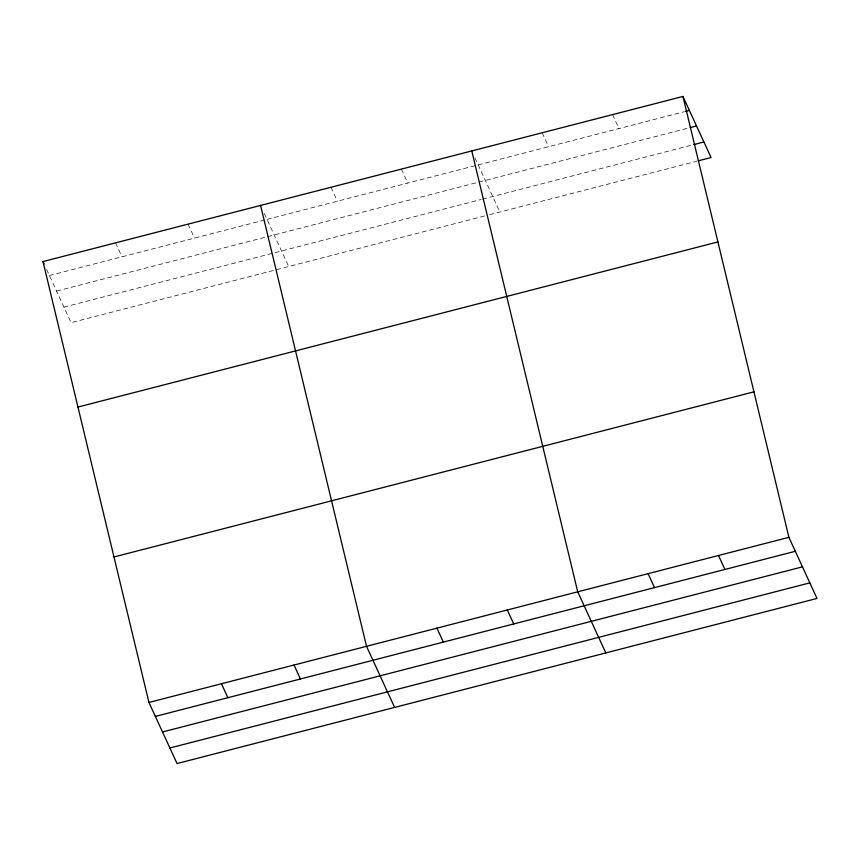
<?xml version="1.0" encoding="UTF-8"?>
<svg xmlns="http://www.w3.org/2000/svg" width="860" height="860" viewBox="0 0 860 860"><rect width="100%" height="100%" fill="white"/><g stroke="black" fill="none" stroke-linecap="round" stroke-linejoin="round"><path stroke-width="0.64" stroke-dasharray="4.3 3.22" d="M49.418 275.522L264.418 220.052M267.008 219.386L475.634 165.55M478.192 164.894L684.259 111.725M56.577 291.088L266.385 236.951M267.686 236.607L688.849 127.936M63.952 307.117L481.202 199.455M482.481 199.122L692.386 144.964M484.513 216L71.1 322.672L46.214 268.546M489.63 214.677L696.976 161.175M612.557 114.606L618.985 128.57M542.165 132.773L548.583 146.727M474.978 157.917L499.875 212.033M401.373 169.097L407.79 183.062M330.982 187.265L337.399 201.219M264.332 213.57L288.691 266.525M188.06 224.137L194.478 238.102M115.53 242.853L121.948 256.817"/><path stroke-width="1.29" d="M682.958 96.449L788.899 537.328L817 598.431L177.042 763.551L148.941 702.459L43 261.569L682.958 96.449L711.059 157.541L698.255 160.841M685.538 111.391L689.376 110.403M690.129 127.613L696.536 125.958M693.665 144.63L703.899 141.986M77.959 407.06L717.917 241.939M113.982 556.968L753.941 391.837M148.941 702.459L788.899 537.328M155.359 716.412L795.317 551.292M162.518 731.967L802.477 566.847M169.893 747.996L809.841 582.876M718.498 555.495L724.926 569.449M648.107 573.663L654.524 587.616M605.816 652.923L577.716 591.82L471.774 150.941M507.314 609.987L513.732 623.941M436.923 628.155L443.341 642.108M394.632 707.414L366.521 646.312L260.58 205.422M294.002 665.027L300.419 678.981M43 261.569L44.075 263.891M221.471 683.743L227.889 697.696"/></g></svg>
